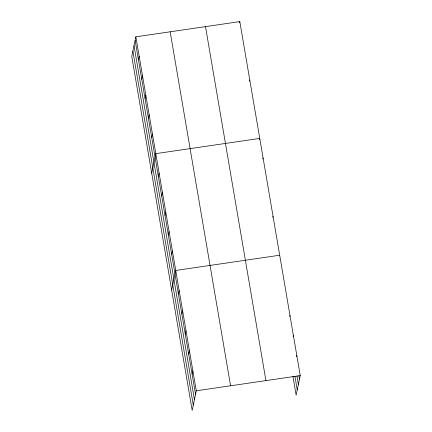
<?xml version="1.0" encoding="UTF-8"?>
<svg xmlns="http://www.w3.org/2000/svg" width="432" height="432" viewBox="0 0 432 432"><rect width="100%" height="100%" fill="white"/><g stroke="black" fill="none" stroke-linecap="round" stroke-linejoin="round"><path stroke-width="0.65" d="M135.859 36.823L131.765 56.414L192.186 410.4L196.279 390.809L135.859 36.823L239.814 21.6L300.235 375.586L296.141 395.177L292.939 376.412M138.445 59.816L139.185 56.295M141.772 79.288L142.506 75.762M145.093 98.755L145.827 95.229M148.414 118.228L149.153 114.701M151.74 137.695L152.474 134.168M151.708 173.232L155.801 153.641L259.751 138.413L259.508 139.59M158.387 176.634L159.122 173.108M161.708 196.101L162.443 192.575M165.029 215.573L165.769 212.047M168.356 235.04L169.09 231.514M171.677 254.513L172.417 250.987M171.644 290.045L175.738 270.454L279.688 255.231M178.427 294.041L179.161 290.515M239.566 22.777L239.814 21.6M181.85 314.096L182.585 310.57M185.274 334.157L186.008 330.631M188.698 354.218L189.432 350.692M249.534 81.184L249.782 80.006M192.121 374.274L192.856 370.748M262.829 159.057L263.072 157.885M272.797 217.469L273.046 216.292M289.715 316.58L289.964 315.409M293.139 336.641L293.387 335.464M296.563 356.702L296.811 355.525M196.279 390.809L300.235 375.586M298.944 375.878L299.495 379.112M296.951 376.002L298.388 384.41M294.926 376.288L297.248 389.875M205.508 26.622L265.928 380.608M170.165 31.801L230.585 385.787M135.124 40.349L195.545 394.335M134.017 45.652L194.438 399.638M132.872 51.111L193.293 405.097"/></g></svg>
